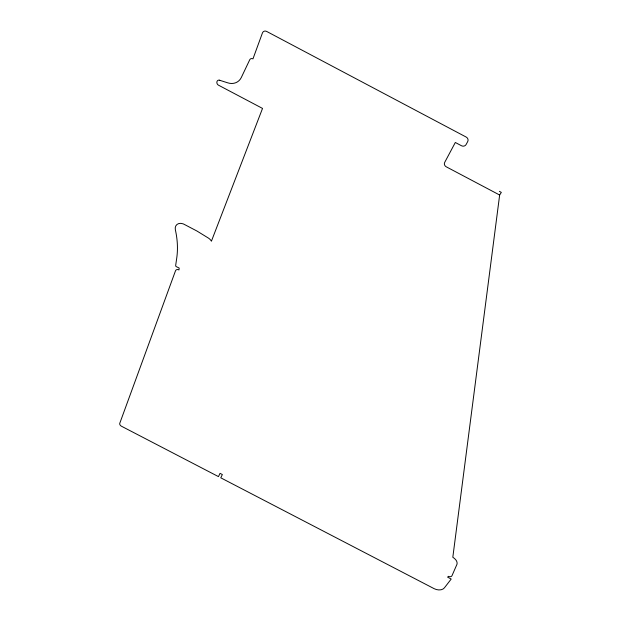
<?xml version="1.0" encoding="UTF-8"?>
<svg xmlns="http://www.w3.org/2000/svg" width="621" height="621" viewBox="0 0 621 621"><rect width="100%" height="100%" fill="white"/><g stroke="black" fill="none" stroke-linecap="round" stroke-linejoin="round"><path stroke-width="0.93" d="M499.385 191.307L501.318 192.409L499.649 195.025L452.818 557.293L453.633 557.829A22.767 15.75 18.4 0 1 454.906 558.892A8.042 5.597 17.9 0 1 456.971 564.279L451.972 575.737A2.655 1.832 17.9 0 1 448.339 576.304L447.656 577.196L451.203 579.044L444.38 587.877A7.863 5.372 18.4 0 1 434.164 588.677L220.773 477.813L222.341 474.545L220.028 473.349L218.468 476.618L121.452 426.216A2.631 1.801 34 0 1 119.768 423.297L175.51 270.772A3.012 2.313 39 0 1 178.964 269.925L179.197 268.047L176.046 266.525A1.816 1.397 39.4 0 1 175.696 265.307L176.737 258.033A94.338 70.119 43.7 0 0 175.37 229.871A7.475 5.868 41.4 0 1 182.9 223.785A8.345 6.552 41.4 0 1 184.049 224.274L196.919 231.012L208.291 238.006A7.429 5.884 39.8 0 1 211.419 241.196L262.528 108.419L218.576 85.224A2.818 2.352 52.5 0 1 217.303 84.014A2.911 2.437 52.5 0 1 217.241 81.064A2.911 2.437 52.5 0 1 219.756 80.194M219.749 80.295L227.829 82.865A14.236 12.001 53.7 0 0 241.313 77.493L249.626 59.996A2.872 2.461 54.7 0 1 252.964 58.871L262.435 32.952A3.679 3.183 57.8 0 1 266.712 31.461L466.169 137.055A3.501 3.299 24.7 0 1 467.698 141.596L466.13 144.491A3.501 3.284 24.8 0 1 461.481 145.741L455.317 142.481L444.698 162.399A3.439 3.175 26 0 0 446.243 166.801L499.657 195.033"/></g></svg>
